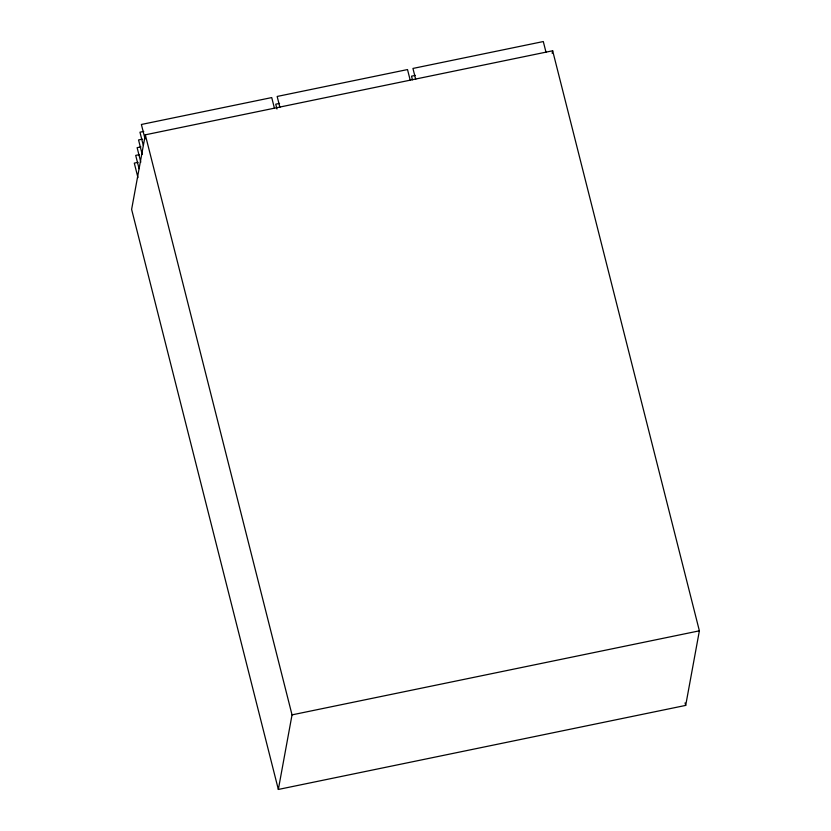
<?xml version="1.0" encoding="UTF-8"?>
<svg xmlns="http://www.w3.org/2000/svg" width="831" height="831" viewBox="0 0 831 831"><rect width="100%" height="100%" fill="white"/><g stroke="black" fill="none" stroke-linecap="round" stroke-linejoin="round"><path stroke-width="1.25" d="M145.311 134.819L131.62 209.391L278.343 789.45L685.689 705.405L699.38 630.822L552.657 50.774L145.311 134.819L292.034 714.868L278.343 789.45M552.189 53.298L552.657 50.774M143.763 131.423L139.961 132.202L143.327 145.498M279.538 103.408L275.747 104.187L276.972 109.027M415.323 75.392L411.522 76.172L412.446 79.797M142.34 139.151L138.548 139.94L142.215 154.441M140.917 146.879L137.125 147.669L140.792 162.17M139.504 154.608L135.702 155.397L139.068 168.693M138.081 162.346L134.29 163.125L137.956 177.626M292.034 714.868L699.38 630.822M546.05 52.426L543.297 41.55L412.945 68.443L415.697 79.319M685.056 702.891L685.689 705.405M410.265 80.441L407.512 69.565L277.159 96.458L279.912 107.334M274.479 108.456L271.737 97.58L141.384 124.473L145.051 138.974"/></g></svg>
